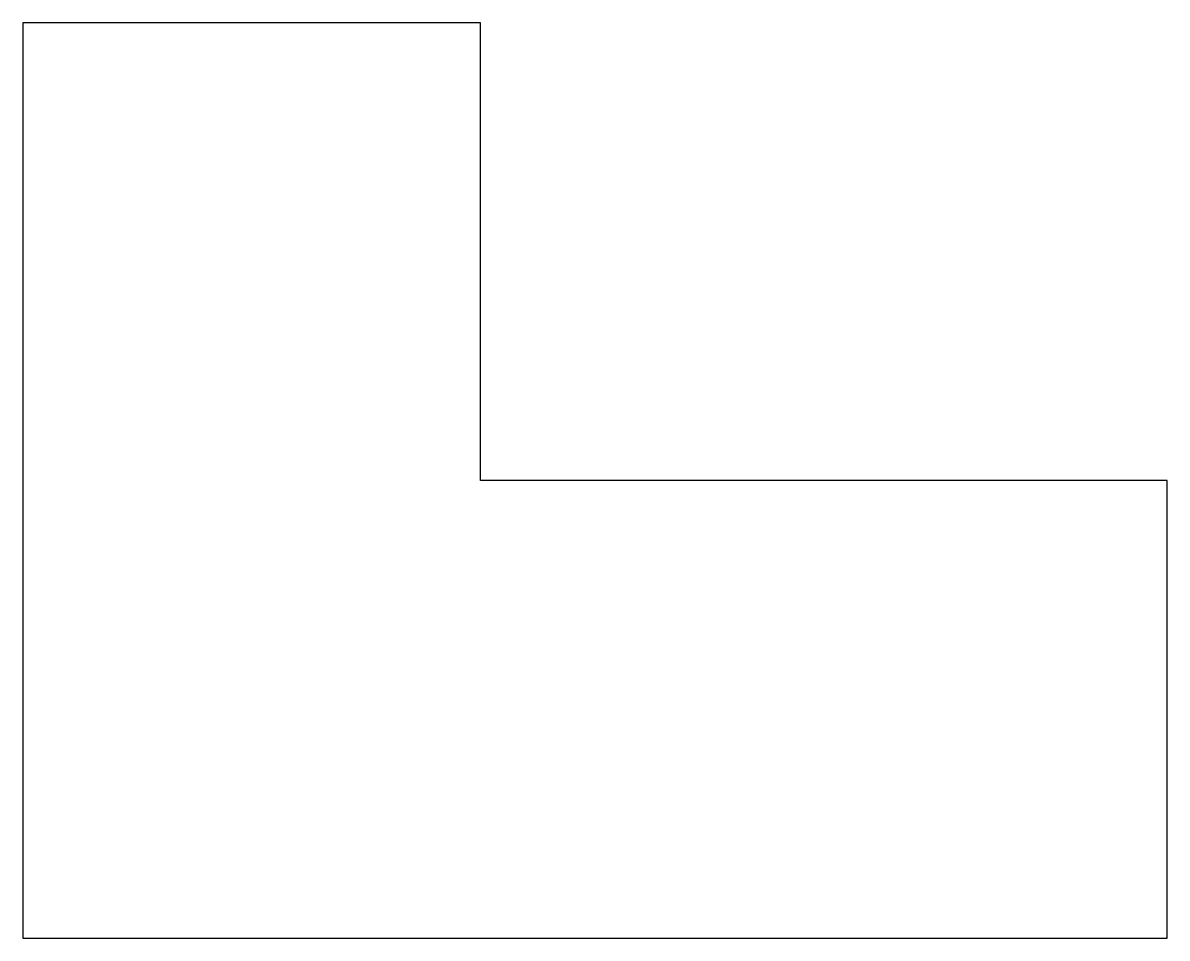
# Model space of a CAD drawing. Header units: millimetres. Extents: x 0 to 5000, y 0 to 4000.
import ezdxf

# ---------------------------------------------------------------- set-up
doc = ezdxf.new("R2010")
doc.units = ezdxf.units.MM

msp = doc.modelspace()

# ---------------------------------------------------------------- linework, layer by layer
at = {"layer": 'A-WALL'}
msp.add_lwpolyline([(0, 0), (5000, 0), (5000, 2000), (2000, 2000), (2000, 4000), (0, 4000)], close=True, dxfattribs=at)

doc.saveas('drawing.dxf')
